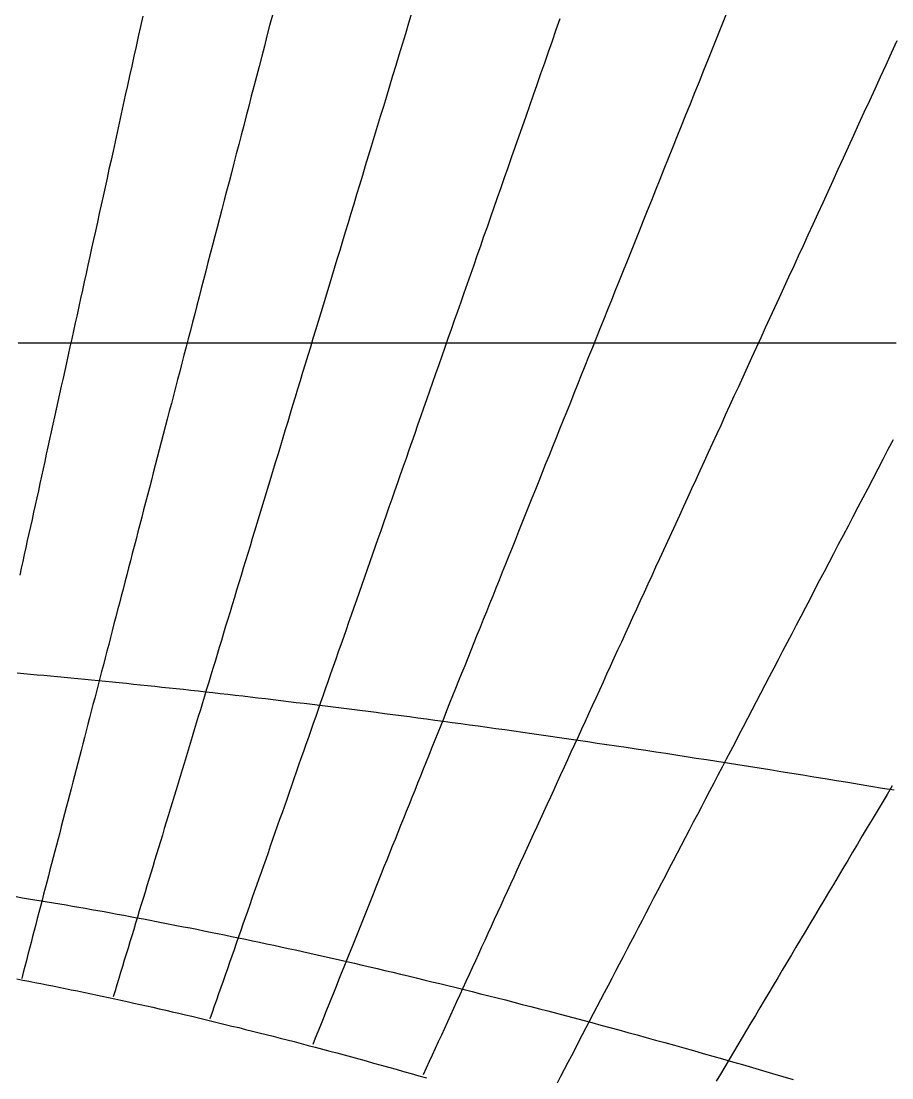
# Model space of a CAD drawing. Header units: millimetres. Extents: x -483 to 483, y -483 to 483.
# Drawn here: x 75.9 to 187.3, y 35 to 170.2 of the extents above; entities that cross this region are included whole.
import ezdxf

# ---------------------------------------------------------------- set-up
doc = ezdxf.new("R2010")
doc.units = ezdxf.units.MM
for name, color, linetype in [('CUT', 1, 'Continuous'), ('DECL', 30, 'Continuous'), ('HOUR', 7, 'Continuous'), ('HOUR15', 9, 'Continuous'), ('HOUR30', 8, 'Continuous')]:
    doc.layers.add(name, color=color, linetype=linetype)

msp = doc.modelspace()

# ---------------------------------------------------------------- linework, layer by layer
at = {"layer": 'CUT'}
for radius in [483.33, 423.33]:
    msp.add_circle((0, 0), radius, dxfattribs=at)
at = {"layer": 'DECL'}
for points in [[(75.55, 129.06), (76.5, 129.06), (77.44, 129.06), (78.39, 129.06), (79.34, 129.06), (80.3, 129.06), (81.26, 129.06), (82.22, 129.06), (83.19, 129.06), (84.16, 129.06), (85.14, 129.06), (86.11, 129.06), (87.1, 129.06), (88.08, 129.06), (89.08, 129.06), (90.07, 129.06), (91.07, 129.06), (92.07, 129.06), (93.08, 129.06), (94.1, 129.06), (95.11, 129.06), (96.13, 129.06), (97.16, 129.06), (98.19, 129.06), (99.23, 129.06), (100.27, 129.06), (101.31, 129.06), (102.36, 129.06), (103.42, 129.06), (104.48, 129.06), (105.55, 129.06), (106.62, 129.06), (107.7, 129.06), (108.78, 129.06), (109.87, 129.06), (110.96, 129.06), (112.06, 129.06), (113.16, 129.06), (114.28, 129.06), (115.39, 129.06), (116.52, 129.06), (117.64, 129.06), (118.78, 129.06), (119.92, 129.06), (121.07, 129.06), (122.23, 129.06), (123.39, 129.06), (124.56, 129.06), (125.73, 129.06), (126.91, 129.06), (128.1, 129.06), (129.3, 129.06), (130.51, 129.06), (131.72, 129.06), (132.94, 129.06), (134.16, 129.06), (135.4, 129.06), (136.64, 129.06), (137.89, 129.06), (139.15, 129.06), (140.42, 129.06), (141.69, 129.06), (142.98, 129.06), (144.27, 129.06), (145.57, 129.06), (146.88, 129.06), (148.2, 129.06), (149.53, 129.06), (150.87, 129.06), (152.22, 129.06), (153.57, 129.06), (154.94, 129.06), (156.32, 129.06), (157.71, 129.06), (159.11, 129.06), (160.51, 129.06), (161.93, 129.06), (163.36, 129.06), (164.81, 129.06), (166.26, 129.06), (167.72, 129.06), (169.2, 129.06), (170.69, 129.06), (172.19, 129.06), (173.7, 129.06), (175.22, 129.06), (176.76, 129.06), (178.31, 129.06), (179.87, 129.06), (181.45, 129.06), (183.04, 129.06), (184.64, 129.06), (186.26, 129.06), (187.89, 129.06)], [(75.42, 86.84), (76.26, 86.77), (77.12, 86.69), (77.97, 86.61), (78.83, 86.53), (79.69, 86.45), (80.56, 86.37), (81.42, 86.29), (82.29, 86.21), (83.17, 86.12), (84.05, 86.04), (84.93, 85.95), (85.81, 85.87), (86.7, 85.78), (87.59, 85.69), (88.48, 85.6), (89.38, 85.51), (90.28, 85.41), (91.19, 85.32), (92.1, 85.23), (93.01, 85.13), (93.92, 85.03), (94.84, 84.94), (95.77, 84.84), (96.7, 84.74), (97.63, 84.63), (98.56, 84.53), (99.5, 84.43), (100.45, 84.32), (101.4, 84.21), (102.35, 84.11), (103.31, 84), (104.27, 83.89), (105.24, 83.77), (106.21, 83.66), (107.18, 83.55), (108.16, 83.43), (109.15, 83.31), (110.14, 83.19), (111.13, 83.07), (112.13, 82.95), (113.14, 82.83), (114.15, 82.71), (115.16, 82.58), (116.18, 82.45), (117.21, 82.33), (118.24, 82.2), (119.27, 82.06), (120.32, 81.93), (121.36, 81.8), (122.42, 81.66), (123.48, 81.52), (124.54, 81.38), (125.61, 81.24), (126.69, 81.1), (127.77, 80.95), (128.86, 80.81), (129.96, 80.66), (131.06, 80.51), (132.17, 80.36), (133.29, 80.21), (134.41, 80.05), (135.54, 79.9), (136.67, 79.74), (137.81, 79.58), (138.96, 79.42), (140.12, 79.25), (141.29, 79.09), (142.46, 78.92), (143.64, 78.75), (144.83, 78.58), (146.02, 78.4), (147.22, 78.23), (148.43, 78.05), (149.65, 77.87), (150.88, 77.69), (152.11, 77.51), (153.36, 77.32), (154.61, 77.13), (155.87, 76.94), (157.14, 76.75), (158.42, 76.55), (159.71, 76.35), (161.01, 76.15), (162.32, 75.95), (163.63, 75.75), (164.96, 75.54), (166.3, 75.33), (167.64, 75.12), (169, 74.9), (170.37, 74.69), (171.74, 74.47), (173.13, 74.24), (174.53, 74.02), (175.94, 73.79), (177.37, 73.56), (178.8, 73.32), (180.24, 73.09), (181.7, 72.85), (183.17, 72.61), (184.65, 72.36), (186.14, 72.11), (187.65, 71.86)], [(75.3, 58.21), (76.08, 58.08), (76.87, 57.95), (77.66, 57.82), (78.46, 57.69), (79.26, 57.56), (80.06, 57.42), (80.86, 57.29), (81.66, 57.15), (82.47, 57.01), (83.28, 56.87), (84.1, 56.73), (84.92, 56.58), (85.74, 56.44), (86.56, 56.29), (87.39, 56.14), (88.21, 55.99), (89.05, 55.83), (89.88, 55.68), (90.72, 55.52), (91.56, 55.36), (92.41, 55.2), (93.26, 55.04), (94.11, 54.88), (94.96, 54.71), (95.82, 54.54), (96.69, 54.37), (97.55, 54.2), (98.42, 54.03), (99.29, 53.85), (100.17, 53.68), (101.05, 53.5), (101.94, 53.31), (102.83, 53.13), (103.72, 52.95), (104.61, 52.76), (105.51, 52.57), (106.42, 52.38), (107.33, 52.18), (108.24, 51.99), (109.16, 51.79), (110.08, 51.59), (111.01, 51.39), (111.94, 51.18), (112.87, 50.97), (113.81, 50.76), (114.75, 50.55), (115.7, 50.34), (116.65, 50.12), (117.61, 49.9), (118.58, 49.68), (119.54, 49.46), (120.52, 49.23), (121.49, 49), (122.48, 48.77), (123.47, 48.54), (124.46, 48.3), (125.46, 48.06), (126.46, 47.82), (127.47, 47.58), (128.49, 47.33), (129.51, 47.08), (130.53, 46.83), (131.57, 46.58), (132.6, 46.32), (133.65, 46.06), (134.7, 45.79), (135.76, 45.53), (136.82, 45.26), (137.89, 44.99), (138.96, 44.71), (140.04, 44.43), (141.13, 44.15), (142.23, 43.87), (143.33, 43.58), (144.44, 43.29), (145.55, 42.99), (146.68, 42.7), (147.81, 42.39), (148.94, 42.09), (150.09, 41.78), (151.24, 41.47), (152.4, 41.16), (153.57, 40.84), (154.74, 40.52), (155.92, 40.19), (157.11, 39.86), (158.31, 39.53), (159.52, 39.19), (160.74, 38.85), (161.96, 38.51), (163.19, 38.16), (164.43, 37.81), (165.68, 37.45), (166.94, 37.09), (168.21, 36.72), (169.49, 36.35), (170.78, 35.98), (172.08, 35.6), (173.38, 35.22), (174.7, 34.83)], [(75.36, 47.68), (76.12, 47.53), (76.89, 47.38), (77.66, 47.24), (78.43, 47.08), (79.2, 46.93), (79.98, 46.78), (80.76, 46.62), (81.54, 46.46), (82.32, 46.3), (83.11, 46.14), (83.9, 45.98), (84.69, 45.81), (85.48, 45.65), (86.28, 45.48), (87.08, 45.3), (87.89, 45.13), (88.69, 44.96), (89.5, 44.78), (90.32, 44.6), (91.13, 44.42), (91.95, 44.24), (92.77, 44.05), (93.6, 43.86), (94.43, 43.67), (95.26, 43.48), (96.09, 43.29), (96.93, 43.09), (97.77, 42.9), (98.62, 42.7), (99.47, 42.49), (100.32, 42.29), (101.18, 42.08), (102.04, 41.87), (102.9, 41.66), (103.77, 41.45), (104.64, 41.23), (105.51, 41.02), (106.39, 40.79), (107.27, 40.57), (108.16, 40.35), (109.05, 40.12), (109.94, 39.89), (110.84, 39.66), (111.75, 39.42), (112.65, 39.18), (113.56, 38.94), (114.48, 38.7), (115.4, 38.45), (116.33, 38.21), (117.26, 37.96), (118.19, 37.7), (119.13, 37.45), (120.07, 37.19), (121.02, 36.92), (121.97, 36.66), (122.93, 36.39), (123.89, 36.12), (124.86, 35.85), (125.83, 35.57), (126.81, 35.29), (127.8, 35.01)]]:
    msp.add_lwpolyline(points, dxfattribs=at)
at = {"layer": 'HOUR'}
for points in [[(125.92, 171.36), (125.5, 169.98), (125.09, 168.61), (124.68, 167.25), (124.27, 165.9), (123.86, 164.56), (123.46, 163.23), (123.06, 161.91), (122.66, 160.6), (122.27, 159.31), (121.88, 158.02), (121.49, 156.74), (121.1, 155.47), (120.72, 154.21), (120.34, 152.95), (119.96, 151.71), (119.59, 150.48), (119.22, 149.25), (118.85, 148.03), (118.48, 146.83), (118.12, 145.62), (117.75, 144.43), (117.39, 143.25), (117.04, 142.07), (116.68, 140.9), (116.33, 139.74), (115.98, 138.59), (115.63, 137.44), (115.29, 136.3), (114.94, 135.17), (114.6, 134.04), (114.26, 132.92), (113.93, 131.81), (113.59, 130.71), (113.26, 129.61), (112.93, 128.52), (112.6, 127.43), (112.27, 126.35), (111.94, 125.28), (111.62, 124.21), (111.3, 123.15), (110.98, 122.1), (110.66, 121.05), (110.34, 120.01), (110.03, 118.97), (109.72, 117.94), (109.4, 116.91), (109.09, 115.89), (108.79, 114.87), (108.48, 113.86), (108.18, 112.86), (107.87, 111.86), (107.57, 110.86), (107.27, 109.87), (106.97, 108.89), (106.67, 107.91), (106.38, 106.93), (106.08, 105.96), (105.79, 104.99), (105.5, 104.03), (105.21, 103.07), (104.92, 102.12), (104.63, 101.17), (104.34, 100.23), (104.06, 99.29), (103.77, 98.35), (103.49, 97.42), (103.21, 96.49), (102.93, 95.57), (102.65, 94.65), (102.37, 93.73), (102.09, 92.82), (101.82, 91.91), (101.54, 91), (101.27, 90.1), (101, 89.2), (100.73, 88.31), (100.46, 87.41), (100.19, 86.53), (99.92, 85.64), (99.65, 84.76), (99.38, 83.88), (99.12, 83.01), (98.85, 82.13), (98.59, 81.26), (98.33, 80.4), (98.07, 79.54), (97.8, 78.67), (97.54, 77.82), (97.28, 76.96), (97.03, 76.11), (96.77, 75.26), (96.51, 74.42), (96.26, 73.57), (96, 72.73), (95.75, 71.89), (95.49, 71.06), (95.24, 70.22), (94.99, 69.39), (94.74, 68.56), (94.49, 67.74), (94.24, 66.91), (93.99, 66.09), (93.74, 65.27), (93.49, 64.45), (93.24, 63.64), (93, 62.82), (92.75, 62.01), (92.5, 61.2), (92.26, 60.4), (92.01, 59.59), (91.77, 58.79), (91.53, 57.99), (91.29, 57.19), (91.04, 56.39), (90.8, 55.59), (90.56, 54.8), (90.32, 54.01), (90.08, 53.21), (89.84, 52.42), (89.6, 51.64), (89.36, 50.85), (89.12, 50.07), (88.89, 49.28), (88.65, 48.5), (88.41, 47.72), (88.18, 46.94), (87.94, 46.16), (87.7, 45.39)], [(187.49, 116.66), (186.83, 115.41), (186.18, 114.16), (185.53, 112.91), (184.89, 111.68), (184.25, 110.45), (183.61, 109.24), (182.98, 108.03), (182.35, 106.82), (181.73, 105.63), (181.11, 104.44), (180.49, 103.26), (179.88, 102.08), (179.27, 100.92), (178.66, 99.76), (178.06, 98.61), (177.46, 97.46), (176.87, 96.32), (176.27, 95.19), (175.69, 94.06), (175.1, 92.94), (174.52, 91.83), (173.94, 90.72), (173.36, 89.62), (172.79, 88.52), (172.22, 87.43), (171.66, 86.35), (171.09, 85.27), (170.53, 84.19), (169.98, 83.13), (169.42, 82.07), (168.87, 81.01), (168.32, 79.96), (167.77, 78.91), (167.23, 77.87), (166.69, 76.83), (166.15, 75.8), (165.61, 74.78), (165.08, 73.75), (164.55, 72.74), (164.02, 71.72), (163.49, 70.72), (162.97, 69.71), (162.45, 68.72), (161.93, 67.72), (161.41, 66.73), (160.9, 65.75), (160.38, 64.76), (159.87, 63.79), (159.37, 62.81), (158.86, 61.84), (158.36, 60.88), (157.85, 59.92), (157.35, 58.96), (156.85, 58.01), (156.36, 57.06), (155.86, 56.11), (155.37, 55.17), (154.88, 54.23), (154.39, 53.29), (153.91, 52.36), (153.42, 51.43), (152.94, 50.5), (152.45, 49.58), (151.97, 48.66), (151.5, 47.75), (151.02, 46.83), (150.54, 45.92), (150.07, 45.02), (149.6, 44.11), (149.13, 43.21), (148.66, 42.31), (148.19, 41.42), (147.72, 40.52), (147.26, 39.63), (146.8, 38.75), (146.33, 37.86), (145.87, 36.98), (145.41, 36.1), (144.95, 35.22), (144.5, 34.35)]]:
    msp.add_lwpolyline(points, dxfattribs=at)
at = {"layer": 'HOUR15'}
for points in [[(108.07, 170.99), (107.72, 169.66), (107.38, 168.34), (107.04, 167.03), (106.7, 165.73), (106.36, 164.44), (106.03, 163.16), (105.7, 161.89), (105.37, 160.62), (105.05, 159.37), (104.72, 158.13), (104.4, 156.89), (104.08, 155.66), (103.76, 154.45), (103.45, 153.24), (103.14, 152.04), (102.83, 150.84), (102.52, 149.66), (102.21, 148.48), (101.91, 147.31), (101.61, 146.15), (101.31, 145), (101.01, 143.85), (100.71, 142.72), (100.42, 141.58), (100.12, 140.46), (99.83, 139.34), (99.54, 138.23), (99.26, 137.13), (98.97, 136.03), (98.69, 134.94), (98.41, 133.86), (98.13, 132.78), (97.85, 131.71), (97.57, 130.65), (97.29, 129.59), (97.02, 128.54), (96.75, 127.49), (96.48, 126.45), (96.21, 125.42), (95.94, 124.39), (95.67, 123.36), (95.41, 122.35), (95.15, 121.33), (94.88, 120.33), (94.62, 119.32), (94.36, 118.33), (94.11, 117.34), (93.85, 116.35), (93.59, 115.37), (93.34, 114.39), (93.09, 113.42), (92.83, 112.45), (92.58, 111.49), (92.34, 110.53), (92.09, 109.58), (91.84, 108.63), (91.59, 107.69), (91.35, 106.75), (91.11, 105.81), (90.86, 104.88), (90.62, 103.95), (90.38, 103.03), (90.14, 102.11), (89.9, 101.19), (89.67, 100.28), (89.43, 99.37), (89.2, 98.47), (88.96, 97.57), (88.73, 96.67), (88.5, 95.78), (88.26, 94.89), (88.03, 94), (87.8, 93.12), (87.57, 92.24), (87.35, 91.36), (87.12, 90.49), (86.89, 89.62), (86.67, 88.76), (86.44, 87.89), (86.22, 87.03), (86, 86.18), (85.77, 85.32), (85.55, 84.47), (85.33, 83.62), (85.11, 82.78), (84.89, 81.93), (84.67, 81.09), (84.46, 80.26), (84.24, 79.42), (84.02, 78.59), (83.81, 77.76), (83.59, 76.93), (83.38, 76.11), (83.16, 75.29), (82.95, 74.47), (82.74, 73.65), (82.52, 72.84), (82.31, 72.02), (82.1, 71.21), (81.89, 70.4), (81.68, 69.6), (81.47, 68.79), (81.26, 67.99), (81.06, 67.19), (80.85, 66.39), (80.64, 65.6), (80.43, 64.8), (80.23, 64.01), (80.02, 63.22), (79.82, 62.43), (79.61, 61.65), (79.41, 60.86), (79.2, 60.08), (79, 59.3), (78.8, 58.52), (78.59, 57.74), (78.39, 56.96), (78.19, 56.19), (77.99, 55.41), (77.79, 54.64), (77.59, 53.87), (77.39, 53.1), (77.19, 52.33), (76.99, 51.56), (76.79, 50.8), (76.59, 50.03), (76.39, 49.27), (76.19, 48.51), (75.99, 47.75)], [(144.86, 170.53), (144.36, 169.1), (143.86, 167.67), (143.37, 166.27), (142.88, 164.87), (142.39, 163.48), (141.91, 162.1), (141.43, 160.74), (140.96, 159.38), (140.49, 158.04), (140.02, 156.71), (139.56, 155.38), (139.1, 154.07), (138.64, 152.76), (138.19, 151.47), (137.74, 150.18), (137.29, 148.91), (136.85, 147.64), (136.41, 146.38), (135.97, 145.13), (135.54, 143.89), (135.1, 142.66), (134.68, 141.44), (134.25, 140.22), (133.83, 139.01), (133.41, 137.81), (132.99, 136.62), (132.58, 135.44), (132.17, 134.26), (131.76, 133.09), (131.35, 131.93), (130.95, 130.78), (130.54, 129.63), (130.15, 128.49), (129.75, 127.36), (129.36, 126.24), (128.96, 125.12), (128.57, 124.01), (128.19, 122.9), (127.8, 121.8), (127.42, 120.71), (127.04, 119.62), (126.66, 118.54), (126.29, 117.47), (125.91, 116.4), (125.54, 115.34), (125.17, 114.28), (124.8, 113.23), (124.44, 112.18), (124.07, 111.14), (123.71, 110.11), (123.35, 109.08), (122.99, 108.06), (122.63, 107.04), (122.28, 106.03), (121.93, 105.02), (121.58, 104.01), (121.23, 103.02), (120.88, 102.02), (120.53, 101.03), (120.19, 100.05), (119.84, 99.07), (119.5, 98.1), (119.16, 97.13), (118.83, 96.16), (118.49, 95.2), (118.15, 94.24), (117.82, 93.29), (117.49, 92.34), (117.16, 91.39), (116.83, 90.45), (116.5, 89.52), (116.17, 88.58), (115.85, 87.66), (115.52, 86.73), (115.2, 85.81), (114.88, 84.89), (114.56, 83.98), (114.24, 83.07), (113.92, 82.16), (113.61, 81.26), (113.29, 80.36), (112.98, 79.46), (112.67, 78.56), (112.35, 77.67), (112.04, 76.79), (111.73, 75.9), (111.43, 75.02), (111.12, 74.14), (110.81, 73.27), (110.51, 72.4), (110.2, 71.53), (109.9, 70.66), (109.6, 69.8), (109.3, 68.94), (108.99, 68.08), (108.7, 67.22), (108.4, 66.37), (108.1, 65.52), (107.8, 64.67), (107.51, 63.83), (107.21, 62.98), (106.92, 62.14), (106.62, 61.31), (106.33, 60.47), (106.04, 59.64), (105.75, 58.81), (105.46, 57.98), (105.17, 57.15), (104.88, 56.32), (104.59, 55.5), (104.3, 54.68), (104.02, 53.86), (103.73, 53.05), (103.45, 52.23), (103.16, 51.42), (102.88, 50.61), (102.59, 49.8), (102.31, 48.99), (102.03, 48.18), (101.75, 47.38), (101.47, 46.58), (101.19, 45.78), (100.91, 44.98), (100.63, 44.18), (100.35, 43.38), (100.07, 42.59)], [(187.97, 167.7), (187.26, 166.14), (186.55, 164.59), (185.85, 163.06), (185.15, 161.54), (184.46, 160.03), (183.77, 158.54), (183.09, 157.05), (182.42, 155.58), (181.75, 154.12), (181.09, 152.68), (180.43, 151.24), (179.78, 149.82), (179.13, 148.4), (178.49, 147), (177.85, 145.61), (177.22, 144.23), (176.59, 142.86), (175.97, 141.5), (175.35, 140.15), (174.74, 138.81), (174.13, 137.48), (173.52, 136.16), (172.92, 134.85), (172.32, 133.55), (171.73, 132.25), (171.14, 130.97), (170.56, 129.7), (169.98, 128.43), (169.4, 127.17), (168.83, 125.92), (168.26, 124.68), (167.7, 123.45), (167.14, 122.23), (166.58, 121.01), (166.03, 119.8), (165.48, 118.6), (164.93, 117.41), (164.39, 116.22), (163.85, 115.05), (163.31, 113.87), (162.78, 112.71), (162.25, 111.55), (161.72, 110.4), (161.2, 109.26), (160.68, 108.12), (160.16, 106.99), (159.64, 105.87), (159.13, 104.75), (158.62, 103.64), (158.12, 102.54), (157.62, 101.44), (157.11, 100.35), (156.62, 99.26), (156.12, 98.18), (155.63, 97.11), (155.14, 96.04), (154.65, 94.98), (154.17, 93.92), (153.69, 92.87), (153.21, 91.82), (152.73, 90.78), (152.25, 89.74), (151.78, 88.71), (151.31, 87.68), (150.84, 86.66), (150.38, 85.64), (149.91, 84.63), (149.45, 83.62), (148.99, 82.62), (148.54, 81.62), (148.08, 80.63), (147.63, 79.64), (147.18, 78.66), (146.73, 77.68), (146.28, 76.7), (145.83, 75.73), (145.39, 74.76), (144.95, 73.8), (144.51, 72.84), (144.07, 71.88), (143.64, 70.93), (143.2, 69.98), (142.77, 69.04), (142.34, 68.1), (141.91, 67.16), (141.48, 66.23), (141.06, 65.3), (140.63, 64.37), (140.21, 63.45), (139.79, 62.53), (139.37, 61.61), (138.95, 60.7), (138.53, 59.79), (138.12, 58.88), (137.7, 57.98), (137.29, 57.08), (136.88, 56.18), (136.47, 55.29), (136.06, 54.39), (135.65, 53.51), (135.25, 52.62), (134.84, 51.74), (134.44, 50.86), (134.04, 49.98), (133.64, 49.1), (133.24, 48.23), (132.84, 47.36), (132.44, 46.49), (132.04, 45.63), (131.65, 44.76), (131.25, 43.9), (130.86, 43.05), (130.47, 42.19), (130.08, 41.34), (129.69, 40.49), (129.3, 39.64), (128.91, 38.79), (128.52, 37.94), (128.14, 37.1), (127.75, 36.26), (127.37, 35.42)], [(187.37, 72.38), (186.73, 71.3), (186.09, 70.23), (185.45, 69.16), (184.82, 68.1), (184.19, 67.04), (183.56, 65.98), (182.94, 64.94), (182.31, 63.89), (181.7, 62.85), (181.08, 61.82), (180.47, 60.79), (179.86, 59.77), (179.25, 58.75), (178.65, 57.73), (178.04, 56.72), (177.44, 55.72), (176.85, 54.72), (176.25, 53.72), (175.66, 52.73), (175.07, 51.74), (174.49, 50.75), (173.9, 49.77), (173.32, 48.8), (172.74, 47.82), (172.16, 46.86), (171.59, 45.89), (171.02, 44.93), (170.44, 43.97), (169.88, 43.02), (169.31, 42.07), (168.75, 41.12), (168.18, 40.18), (167.62, 39.24), (167.07, 38.3), (166.51, 37.37), (165.96, 36.44), (165.4, 35.51), (164.85, 34.59)]]:
    msp.add_lwpolyline(points, dxfattribs=at)
at = {"layer": 'HOUR30'}
for points in [[(91.47, 170.85), (91.18, 169.56), (90.9, 168.27), (90.62, 167), (90.34, 165.74), (90.07, 164.49), (89.79, 163.24), (89.52, 162.01), (89.25, 160.78), (88.99, 159.57), (88.72, 158.36), (88.46, 157.16), (88.19, 155.97), (87.93, 154.78), (87.68, 153.61), (87.42, 152.44), (87.16, 151.28), (86.91, 150.13), (86.66, 148.99), (86.41, 147.85), (86.16, 146.72), (85.91, 145.6), (85.67, 144.49), (85.42, 143.38), (85.18, 142.28), (84.94, 141.18), (84.7, 140.1), (84.47, 139.02), (84.23, 137.94), (83.99, 136.87), (83.76, 135.81), (83.53, 134.76), (83.3, 133.71), (83.07, 132.67), (82.84, 131.63), (82.61, 130.6), (82.39, 129.57), (82.16, 128.55), (81.94, 127.54), (81.72, 126.53), (81.5, 125.53), (81.28, 124.53), (81.06, 123.54), (80.84, 122.55), (80.63, 121.57), (80.41, 120.59), (80.2, 119.62), (79.98, 118.65), (79.77, 117.69), (79.56, 116.73), (79.35, 115.78), (79.14, 114.83), (78.94, 113.88), (78.73, 112.94), (78.52, 112.01), (78.32, 111.08), (78.12, 110.15), (77.91, 109.23), (77.71, 108.31), (77.51, 107.4), (77.31, 106.48), (77.11, 105.58), (76.91, 104.68), (76.71, 103.78), (76.52, 102.88), (76.32, 101.99), (76.12, 101.1), (75.93, 100.22), (75.74, 99.34)], [(166.22, 171.34), (165.62, 169.83), (165.02, 168.34), (164.42, 166.85), (163.83, 165.38), (163.25, 163.92), (162.67, 162.48), (162.09, 161.04), (161.52, 159.62), (160.95, 158.21), (160.39, 156.81), (159.83, 155.42), (159.28, 154.04), (158.73, 152.67), (158.18, 151.31), (157.64, 149.96), (157.11, 148.62), (156.57, 147.3), (156.04, 145.98), (155.52, 144.67), (155, 143.37), (154.48, 142.08), (153.97, 140.8), (153.46, 139.53), (152.95, 138.27), (152.45, 137.01), (151.95, 135.77), (151.45, 134.53), (150.96, 133.3), (150.47, 132.08), (149.98, 130.87), (149.5, 129.66), (149.02, 128.47), (148.54, 127.28), (148.07, 126.09), (147.6, 124.92), (147.13, 123.75), (146.66, 122.59), (146.2, 121.44), (145.74, 120.3), (145.28, 119.16), (144.83, 118.03), (144.38, 116.9), (143.93, 115.78), (143.48, 114.67), (143.04, 113.57), (142.6, 112.47), (142.16, 111.37), (141.72, 110.29), (141.29, 109.21), (140.86, 108.13), (140.43, 107.06), (140, 106), (139.58, 104.94), (139.16, 103.89), (138.74, 102.84), (138.32, 101.8), (137.9, 100.77), (137.49, 99.74), (137.08, 98.71), (136.67, 97.69), (136.26, 96.67), (135.86, 95.66), (135.45, 94.66), (135.05, 93.66), (134.65, 92.66), (134.25, 91.67), (133.86, 90.68), (133.46, 89.7), (133.07, 88.72), (132.68, 87.75), (132.29, 86.78), (131.9, 85.82), (131.52, 84.85), (131.13, 83.9), (130.75, 82.95), (130.37, 82), (129.99, 81.05), (129.61, 80.11), (129.24, 79.17), (128.86, 78.24), (128.49, 77.31), (128.12, 76.39), (127.75, 75.46), (127.38, 74.54), (127.01, 73.63), (126.65, 72.72), (126.28, 71.81), (125.92, 70.9), (125.56, 70), (125.2, 69.1), (124.84, 68.21), (124.48, 67.31), (124.12, 66.42), (123.77, 65.54), (123.41, 64.65), (123.06, 63.77), (122.71, 62.89), (122.35, 62.02), (122, 61.15), (121.66, 60.28), (121.31, 59.41), (120.96, 58.55), (120.61, 57.68), (120.27, 56.83), (119.93, 55.97), (119.58, 55.11), (119.24, 54.26), (118.9, 53.41), (118.56, 52.57), (118.22, 51.72), (117.88, 50.88), (117.55, 50.04), (117.21, 49.2), (116.87, 48.36), (116.54, 47.53), (116.21, 46.7), (115.87, 45.87), (115.54, 45.04), (115.21, 44.21), (114.88, 43.39), (114.55, 42.57), (114.22, 41.74), (113.89, 40.93), (113.56, 40.11), (113.23, 39.29)]]:
    msp.add_lwpolyline(points, dxfattribs=at)

doc.saveas('drawing.dxf')
